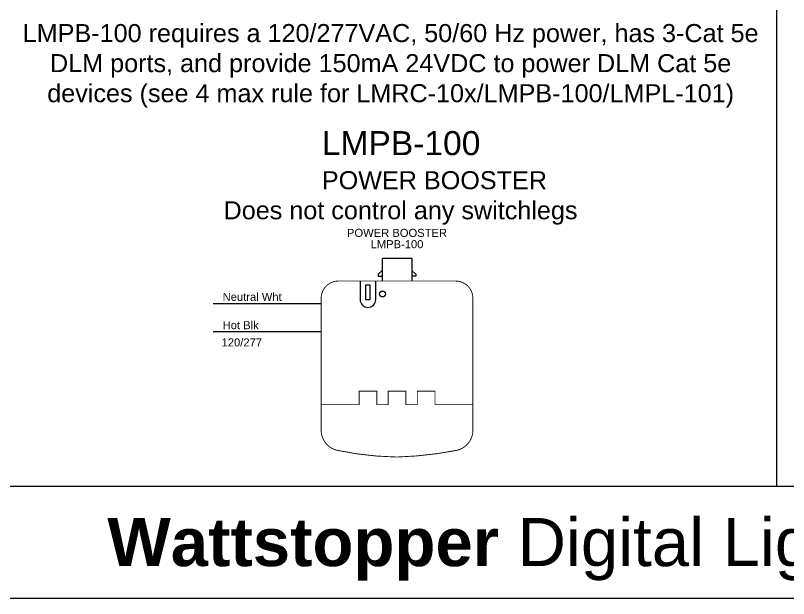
# Model space of a CAD drawing. Header units: inches. Extents: x 59 to 3361, y -1026 to 1732.
# Drawn here: x 1698.3 to 1915.5, y 893.1 to 1056.9 of the extents above; entities that cross this region are included whole.
import ezdxf

# ---------------------------------------------------------------- set-up
doc = ezdxf.new("R2010")
doc.units = ezdxf.units.IN
doc.header["$MEASUREMENT"] = 0
doc.styles.add('ARIAL', font='arial.ttf')

# ---------------------------------------------------------------- blocks, each defined once
blk = doc.blocks.new('LMPB-100_TW')
for p, q in [((17.24, 55.87), (17.24, 49.54)), ((25.63, 55.87), (17.24, 55.87)), ((25.63, 55.87), (25.63, 49.54)), ((17.24, 52.47), (16.13, 51.45)), ((25.63, 52.47), (26.74, 51.45)), ((16.13, 51.45), (16.13, 50.87)), ((16.13, 50.87), (17.24, 50.87)), ((26.74, 50.87), (25.63, 50.87)), ((26.74, 51.45), (26.74, 50.87)), ((11.08, 49.54), (11.08, 44.33)), ((15.44, 44.33), (15.44, 49.54))]:
    blk.add_line(p, q)
at = {"linetype": 'Continuous', "const_width": 0.25}
blk.add_lwpolyline([(21.43, 0.12, -0.048346), (4.62, 2.01, -0.329956), (0.12, 7.27), (0.12, 44.72, -0.414214), (4.95, 49.54), (37.92, 49.54, -0.414214), (42.74, 44.72), (42.74, 37.2), (42.74, 22.66), (42.74, 7.27, -0.329956), (38.25, 2.01, -0.0415), (21.43, 0.12, -0.024292)], format="xyb", dxfattribs=at)
blk.add_lwpolyline([(12.6, 44.33), (13.92, 44.33), (13.92, 48.35), (12.6, 48.35)], close=True)
at = {"const_width": 0.25}
blk.add_lwpolyline([(0.12, 14.84), (10.78, 14.84), (10.78, 18.64), (15.74, 18.64), (15.74, 14.84), (18.95, 14.84), (18.95, 18.64), (23.91, 18.64), (23.91, 14.84), (27.13, 14.84), (27.13, 18.64), (32.09, 18.64), (32.09, 14.84), (42.74, 14.84)], dxfattribs=at)
blk.add_circle((17.35, 45.9), 0.82)
blk.add_arc((13.26, 44.33), 2.18, 180, 0)
at = {"char_height": 2.25, "width": 40.9705, "attachment_point": 2, "style": 'ARIAL'}
for s, insert in [('POWER BOOSTER', (21.43, 64.19)), ('LMPB-100', (21.43, 61.02))]:
    blk.add_mtext(s, dxfattribs=dict(at, insert=insert))

msp = doc.modelspace()

# ---------------------------------------------------------------- linework, layer by layer
msp.add_line((1912.08, 1600.26), (1912.08, 924.65))
for points in [[(1461.06, 1620.75), (2585.54, 1620.75), (2585.54, 893.14), (1461.06, 893.14)], [(1480.77, 924.65), (2559.03, 924.65), (2559.03, 1600.26), (1480.77, 1600.26)]]:
    msp.add_lwpolyline(points, close=True)
for points in [[(1784.19, 975.87), (1753.81, 975.87)], [(1784.19, 968.05), (1753.81, 968.05)]]:
    msp.add_lwpolyline(points)

# ---------------------------------------------------------------- block references
msp.add_blockref('LMPB-100_TW', (1784.06, 932.75))

# ---------------------------------------------------------------- texts
at = {"insert": (1803.7, 1054.45), "char_height": 5.0625, "width": 211.54, "attachment_point": 2, "style": 'ARIAL'}
msp.add_mtext('LMPB-100 requires a 120/277VAC, 50/60 Hz power, has 3-Cat 5e DLM ports, and provide {\\C3;150mA\\C1; }24VDC to power DLM Cat 5e devices (see 4 max rule for LMRC-10x/LMPB-100/LMPL-101)', dxfattribs=at)
at = {"style": 'ARIAL'}
for s, width, gutter_width, heights, insert, char_height, attachment_point in [('\\pi81.682;{\\H1.3333x;LMPB-100\\P\\pi72.073;}POWER BOOSTER\\P\\pi54.069;Does not control any switchlegs', 206.7738, 50, [34.41], (1702.69, 1011.25), 5.0625, 4), ('{\\fArial|b1|i0|c0|p34;Wattstopper} Digital Lighting Management (DLM) Typical Wiring Details ', 1213.6821, 70, [82.57], (2023.3, 906.95), 13.5, 5)]:
    msp.add_mtext_dynamic_manual_height_columns(s, width=width, gutter_width=gutter_width, heights=heights, dxfattribs=dict(at, insert=insert, char_height=char_height, attachment_point=attachment_point))
at = {"linetype": 'Continuous', "char_height": 2.25, "width": 37.309, "attachment_point": 4, "style": 'ARIAL'}
for s, insert in [('Neutral Wht', (1756.5, 977.83)), ('Hot Blk', (1756.5, 969.88)), ('120/277', (1756.21, 965.05))]:
    msp.add_mtext(s, dxfattribs=dict(at, insert=insert))

doc.saveas('drawing.dxf')
